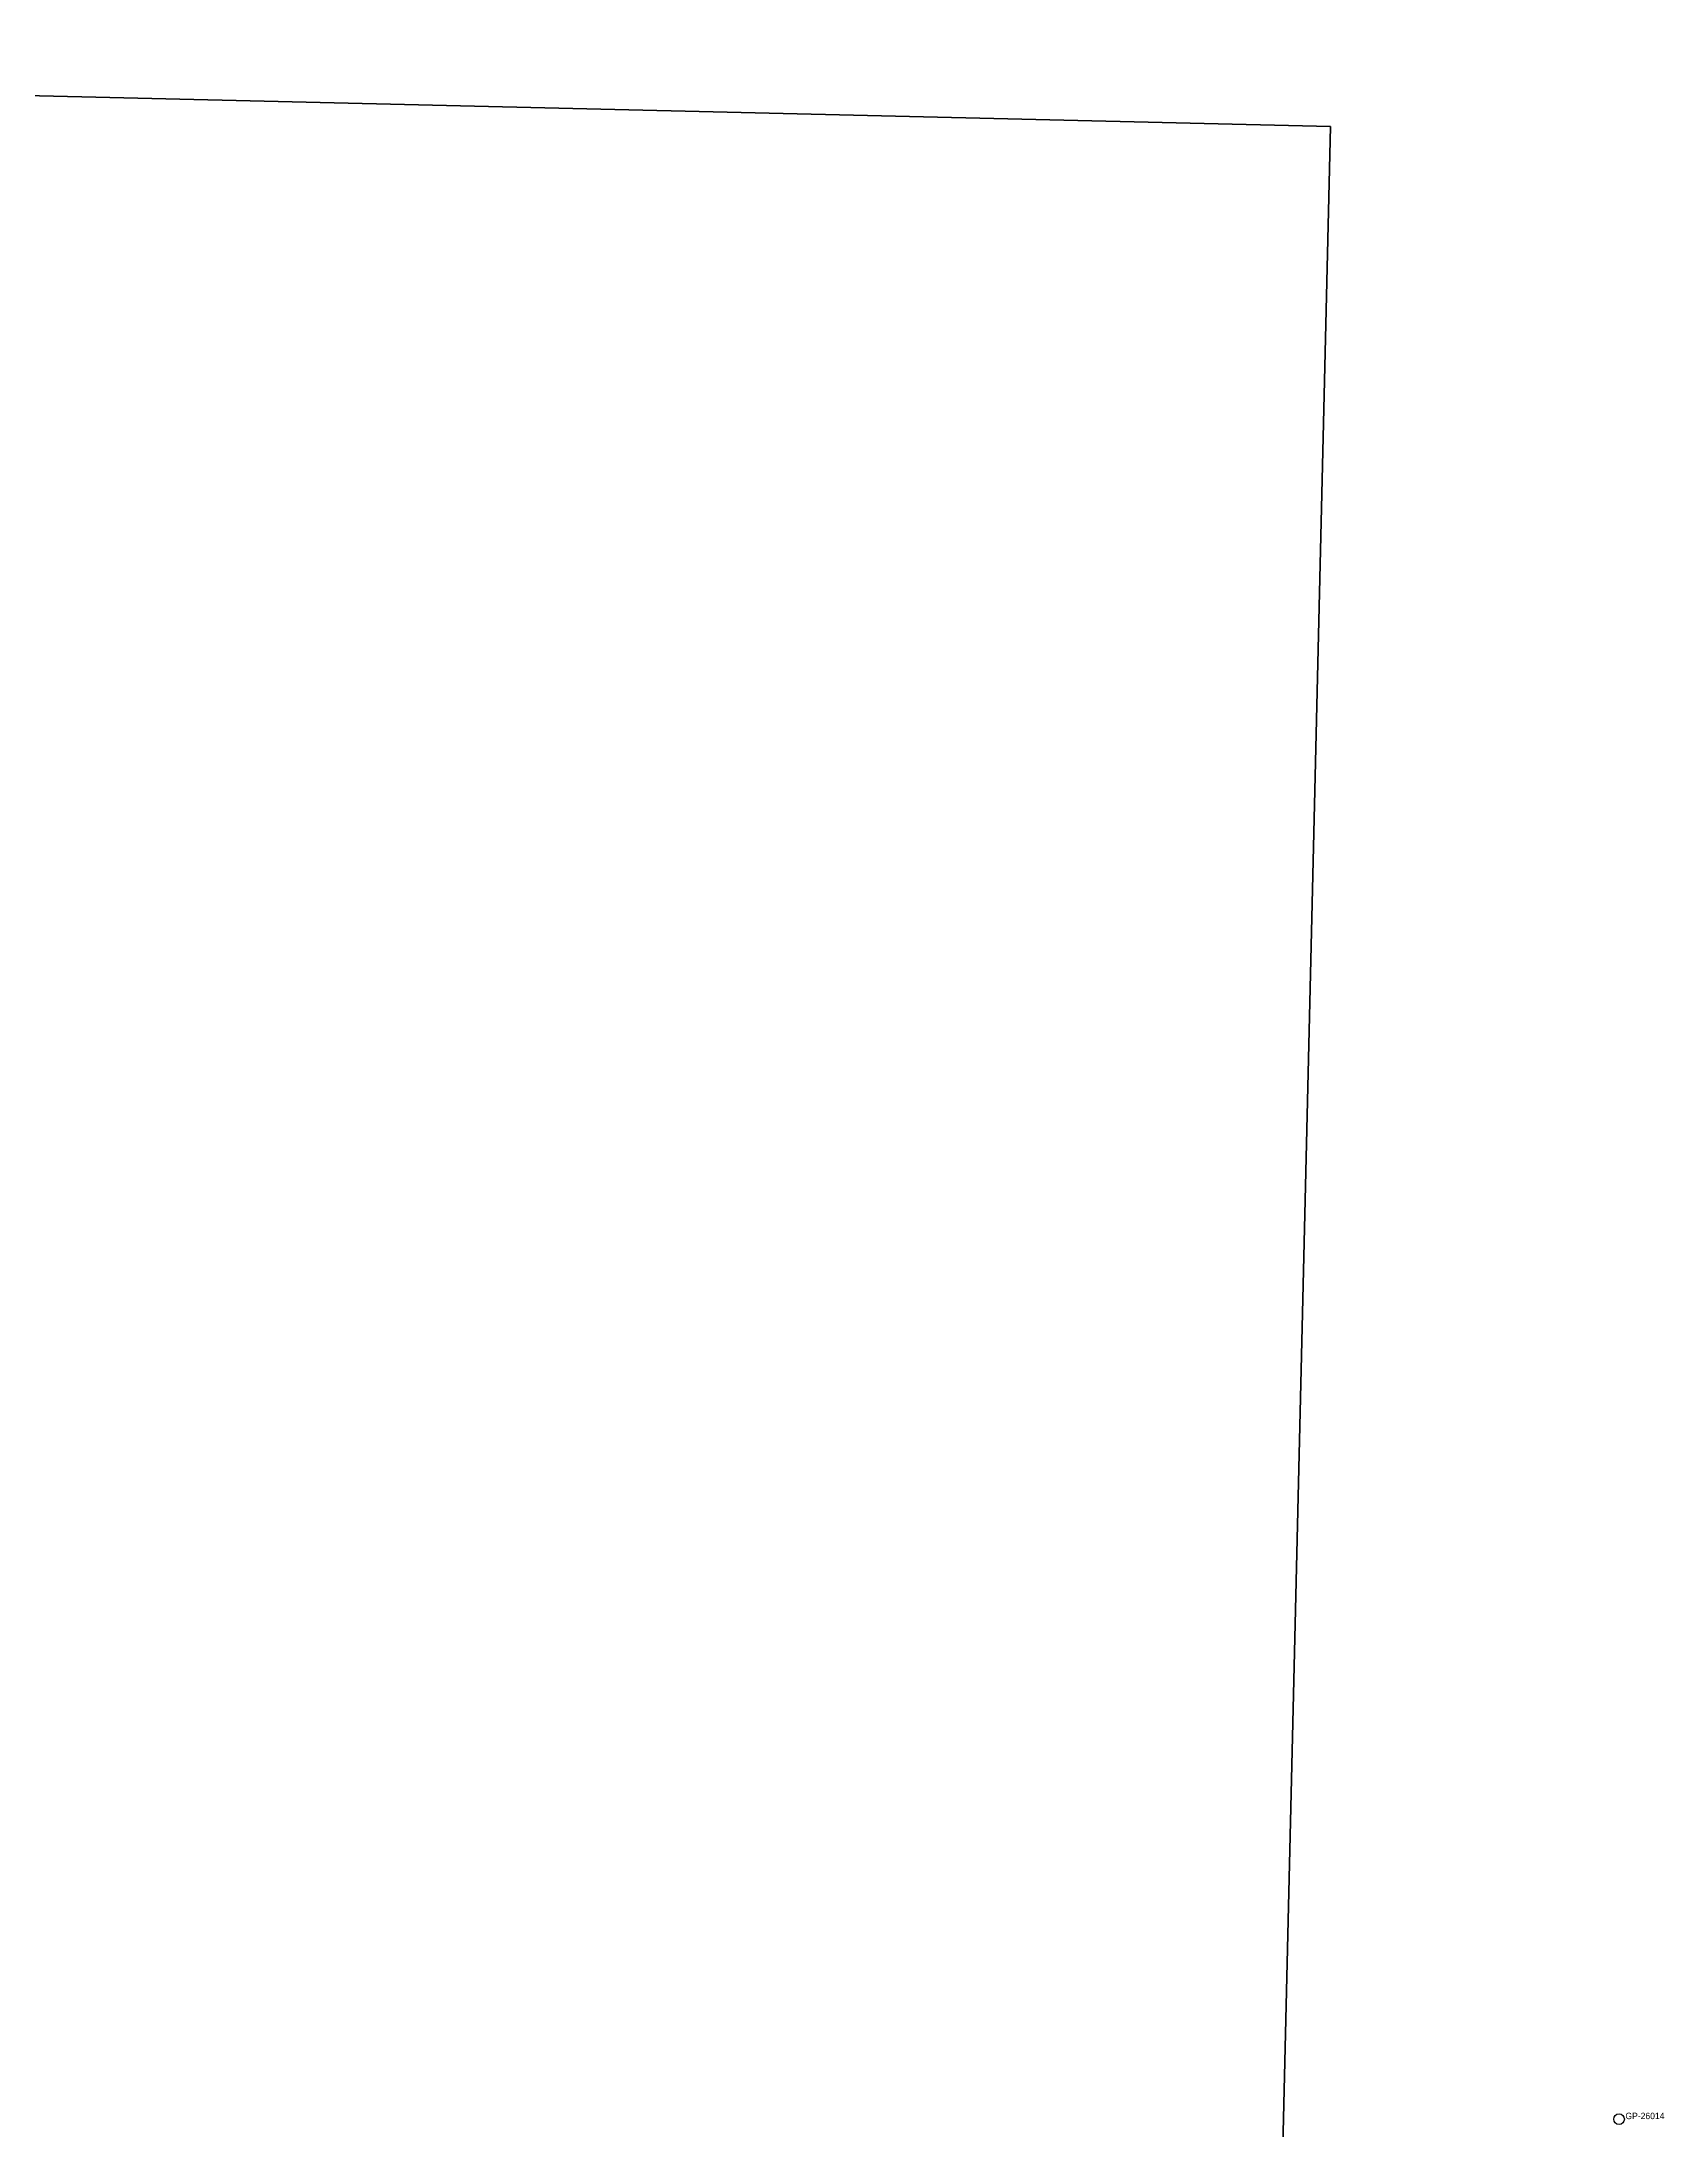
# Model space of a CAD drawing. Header units: metres. Extents: x 349851 to 356508, y 5081209 to 5089964.
# Drawn here: x 353956 to 354717, y 5085806 to 5086786 of the extents above; entities that cross this region are included whole.
import ezdxf

# ---------------------------------------------------------------- set-up
doc = ezdxf.new("R2010")
doc.units = ezdxf.units.M

msp = doc.modelspace()

# ---------------------------------------------------------------- linework, layer by layer
at = {"layer": 'HOLE_2026'}
msp.add_circle((354695.43, 5085811.12), 2.5, dxfattribs=at)
at = {"layer": 'LIC_17716'}
for p, q in [((354560.13, 5086745.87), (352880.01, 5086785.63)), ((354519.48, 5085017.6), (354560.13, 5086745.87))]:
    msp.add_line(p, q, dxfattribs=at)
at = {"layer": 'LIC_20665'}
for p, q in [((352880.01, 5086785.63), (354560.13, 5086745.87)), ((354560.13, 5086745.87), (354519.48, 5085017.6))]:
    msp.add_line(p, q, dxfattribs=at)

# ---------------------------------------------------------------- texts
at = {"layer": 'HOLE_2026'}
msp.add_text('GP-26014', height=3, dxfattribs=at).set_placement((354698.43, 5085811.12))

doc.saveas('drawing.dxf')
